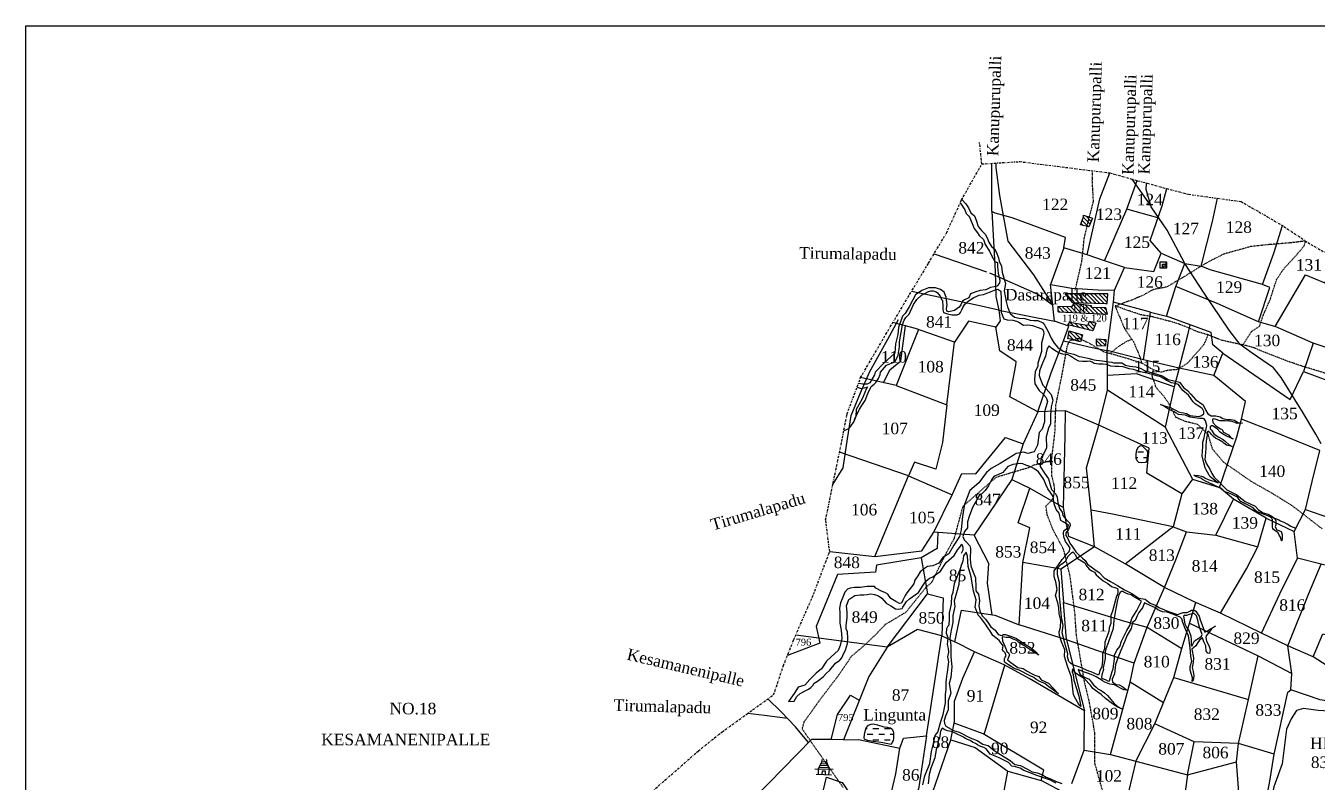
# Model space of a CAD drawing. Header units: inches. Extents: x 36 to 754, y 139 to 910.
# Drawn here: x 36.1 to 316.4, y 745.8 to 910 of the extents above; entities that cross this region are included whole.
import ezdxf

# ---------------------------------------------------------------- set-up
doc = ezdxf.new("R2010")
doc.units = ezdxf.units.IN
doc.header["$MEASUREMENT"] = 0
for name, pattern in [('ACAD_ISO02W100', [15, 12, -3]), ('ACAD_ISO07W100', [3, 0, -3]), ('BORDER', [1.75, 0.5, -0.25, 0.5, -0.25, 0, -0.25])]:
    doc.linetypes.add(name, pattern=pattern)
for name, color, linetype in [('CARTTRACK', 30, 'ACAD_ISO02W100'), ('HILL', 8, 'Continuous'), ('NALA', 4, 'Continuous'), ('SQUAREWELL', 5, 'Continuous'), ('SURVEY_BND', 7, 'Continuous'), ('SURVEY_NO', 7, 'Continuous'), ('TEXT', 7, 'Continuous'), ('VILLAGE_AREA', 1, 'Continuous'), ('WATER_BODY', 4, 'Continuous')]:
    doc.layers.add(name, color=color, linetype=linetype)
doc.layers.add('FOOTPATH', color=150, linetype='ACAD_ISO07W100', lineweight=30)
doc.layers.add('VILL_BOUNDARY', color=6, linetype='BORDER', lineweight=30)
doc.styles.get("Standard").update_dxf_attribs({"font": 'TIMES.TTF'})

# ---------------------------------------------------------------- blocks, each defined once
blk = doc.blocks.new('gudi')
at = {"layer": 'VILLAGE_AREA'}
for points in [[(47.579, 47.433), (47.627, 47.533)], [(47.605, 47.487), (47.716, 47.482)], [(47.616, 47.511), (47.706, 47.508)], [(47.736, 47.43), (47.698, 47.53), (47.627, 47.533)], [(47.525, 47.434), (47.79, 47.429)], [(47.544, 47.357), (47.768, 47.346)], [(47.576, 47.355), (47.579, 47.433)], [(47.591, 47.458), (47.727, 47.455)], [(47.629, 47.353), (47.636, 47.403), (47.673, 47.405), (47.675, 47.35)], [(47.729, 47.348), (47.736, 47.43)]]:
    blk.add_lwpolyline(points, dxfattribs=at)
for centre, radius, start, end in [((47.653, 47.546), 0.0295, 131.8091, 206.4863), ((47.665, 47.544), 0.0358, 338.2386, 43.9741)]:
    blk.add_arc(centre, radius, start, end, dxfattribs=at)

msp = doc.modelspace()

# ---------------------------------------------------------------- hatches: boundary and pattern name
at = {"layer": 'VILLAGE_AREA'}
h = msp.add_hatch(dxfattribs=at)
h.set_pattern_fill('ANSI31', color=256, scale=5, angle=90, style=0)
h.paths.add_polyline_path([(266.96, 868.43), (265.69, 868.84), (265.73, 868.54), (265.06, 866.8), (266.48, 866.42)])
h.paths.add_polyline_path([(267.66, 868.21), (266.96, 868.43), (266.48, 866.42), (266.88, 866.32)])
h = msp.add_hatch(dxfattribs=at)
h.set_pattern_fill('ANSI31', color=256, scale=5, angle=90, style=0)
h.paths.add_polyline_path([(261.65, 851.8), (263.25, 849.89), (270.44, 849.7), (270.82, 849.7), (270.96, 851.77)])
h.paths.add_polyline_path([(270.87, 847.38), (270.55, 848.78), (267.49, 848.86), (267.45, 849.22), (263.62, 849.68), (263.12, 848.97), (260.09, 849.03), (260.15, 848.05), (260.36, 847.9)])
h.paths.add_polyline_path([(262.75, 845.63), (262.33, 845.07), (267.7, 843.74), (268.4, 845.47), (266.99, 845.88), (266.72, 845.05), (266.41, 844.98)])
h.paths.add_polyline_path([(247.8, 848.73), (266.9, 848.73), (266.9, 853.76), (247.8, 853.76)], flags=9)
h.paths.add_polyline_path([(262.84, 847.63), (266.92, 847.63), (266.92, 849.91), (262.84, 849.91)], flags=9)
h.paths.add_polyline_path([(260.67, 845.37), (270.91, 845.37), (270.91, 847.67), (260.67, 847.67)], flags=9)
h = msp.add_hatch(dxfattribs=at)
h.set_pattern_fill('ANSI31', color=256, scale=5, angle=90, style=0)
h.set_pattern_definition([(135, (-0.48484, -0.75873), (-0.44194174, -0.44194174), [])])
h.paths.add_polyline_path([(265.06, 841.37), (265.47, 842.89), (262.61, 843.77), (262.57, 843.78), (262.26, 842.14)])
h = msp.add_hatch(dxfattribs=at)
h.set_pattern_fill('ANSI31', color=256, scale=5, angle=90, style=0)
h.paths.add_polyline_path([(270.62, 841.83), (268.42, 841.97), (268.48, 840.99), (268.56, 840.62), (270.58, 840.53)])
at = {"layer": 'WATER_BODY'}
h = msp.add_hatch(dxfattribs=at)
h.set_pattern_fill('DASH', color=256, scale=10, style=0)
h.paths.add_polyline_path([(279.56, 817.62), (279.33, 817.93), (278.46, 818.84), (278.04, 818.87), (277.66, 818.63), (277.25, 817.95), (277.1, 816.98), (277.13, 816.09), (277.34, 815.56), (277.69, 815.21), (278.25, 815.12), (279.14, 815.18), (279.43, 815.59), (279.48, 816.71), (279.58, 817.16)])
h = msp.add_hatch(dxfattribs=at)
h.set_pattern_fill('DASH', color=256, scale=10, style=0)
h.paths.add_polyline_path([(322.09, 773.14), (322.79, 774.3), (322.87, 774.66), (322.73, 775.04), (322.47, 775.61), (321.95, 776.06), (321.19, 776.52), (320.34, 776.54), (319.54, 776.33), (318.59, 775.89), (318.34, 775.25), (318.09, 773.92), (318.38, 773.06), (318.38, 772.64), (318.83, 772.32), (319.54, 772.09), (320.58, 771.92), (321.36, 772.11)])
h.paths.add_polyline_path([(321.32, 770.2), (343.4, 770.2), (343.4, 775.23), (321.32, 775.23)], flags=9)
h.paths.add_polyline_path([(315.99, 773.08), (322.8, 773.08), (322.8, 776.89), (315.99, 776.89)], flags=9)
h = msp.add_hatch(dxfattribs=at)
h.set_pattern_fill('DASH', color=256, scale=10, style=0)
h.paths.add_polyline_path([(223.8, 757.59), (223.53, 757.65), (223.1, 757.74), (222.34, 757.86), (220.98, 758.24), (220.03, 758.48), (219.62, 758.43), (218.99, 758.18), (218.5, 757.63), (218.2, 756.59), (218.1, 755.49), (218.16, 755.17), (218.84, 754.9), (220.05, 754.69), (221.81, 754.47), (223.97, 753.97), (224.14, 754.49), (224.35, 754.88), (224.44, 755.32), (224.44, 755.89), (224.44, 756.44), (224.35, 756.91), (224.1, 757.44)])

# ---------------------------------------------------------------- linework, layer by layer
at = {"lineweight": 30}
msp.add_lwpolyline([(36.11, 909.96), (753.74, 909.96), (753.74, 139.44), (36.11, 139.44)], close=True, dxfattribs=at)
at = {"layer": 'CARTTRACK'}
for points in [[(233.29, 860.51), (245.31, 856.34), (255.76, 851.72), (259.12, 849.32), (254.94, 855.9), (249.36, 863.24), (247.52, 873.15), (246.76, 879.23), (246.75, 880.19)], [(280.25, 871.03), (276.28, 876.7)], [(317.27, 819.26), (316.1, 821.34), (313.25, 826.17), (308.58, 833.65), (306.91, 835.73), (302.3, 838.89), (299.68, 840.83), (297.28, 843.9), (291.88, 851.97), (287.68, 858.38), (283.88, 865.59), (280.35, 870.65), (279.31, 874.44), (279.37, 875.85)], [(211.29, 810.41), (213.55, 814.05), (214.5, 820.34), (215.28, 825.4), (217.26, 830.3), (219.27, 834.83), (223.2, 841.99), (225.51, 846.21)], [(206.02, 754.47), (203.18, 757.82), (200.1, 761.09), (197.16, 763.89)], [(201.43, 759.68), (196.45, 760.31), (192.76, 760.72)]]:
    msp.add_lwpolyline(points, dxfattribs=at)
at = {"layer": 'FOOTPATH', "ltscale": 0.0001}
for points in [[(263.9, 852.6), (265.35, 858.87), (265.85, 863.79), (266.98, 868.48), (267.86, 871.86), (267.61, 876.32), (267.68, 878.51)], [(300.28, 840.71), (302.14, 843.62), (303.92, 844.77), (304.72, 847.16), (306.24, 850.63), (307.62, 854.92), (309.02, 857.04), (312.39, 860.75), (313.64, 862.27), (313.92, 863.26), (310.59, 862.85), (305.85, 862.47), (302.07, 862.07), (296.06, 860.4), (292.86, 858.77), (290.74, 857.5), (288.04, 855.82), (283.74, 853.27), (280.77, 852.7), (278.64, 851.5), (276.27, 850.48), (272.54, 849.14), (274.64, 844.19), (276.64, 841.3), (277.99, 837.94), (278.31, 836.79), (280.85, 835.34)], [(317.5, 800.8), (313.59, 803.84), (310.88, 805.9), (306.59, 808.54), (302.2, 811.03), (296.1, 815.27), (293.72, 818.07), (292.76, 821.3), (290.44, 823.45), (287.68, 824.14), (285.75, 824.99), (284.27, 827.92), (283, 829.75), (281.49, 831.41), (280.61, 833.97), (280.85, 835.34), (282.52, 834.81), (284, 835.26), (285.96, 835.42), (287.28, 836.13), (288.34, 836.82), (291.87, 840.82), (292.77, 842.89), (290.49, 843.55), (288.3, 844.5), (286.5, 845.19), (285.44, 845.56), (280.69, 846.81), (278.09, 847.26), (275.66, 848.08), (273.57, 848.82), (272.54, 849.14)], [(213.53, 744.68), (208.73, 751.5), (206.79, 754.25), (204.64, 757.39), (205.09, 758.96), (208.66, 763.94), (212.62, 769.13), (215.35, 773.17), (218.4, 775.74), (220.67, 777.94), (222.75, 780.11), (227.15, 782.72), (231.71, 788.34), (232.74, 789.15), (235.88, 795.52), (237.67, 798.75), (238.42, 801.52), (239.57, 805.74), (246.77, 812.03), (249.67, 812.91), (253.81, 814.12), (254.93, 814.66), (258.78, 815.7), (259.56, 822.31), (259.59, 824.72), (259.71, 827.73), (261.04, 834.19), (262.19, 840.46), (262.65, 841.57), (262.65, 841.57), (264.51, 842.17), (265.21, 841.89), (266.73, 841.22), (269.99, 839.28), (272.26, 838.66), (275.42, 837.74), (278.31, 836.79)], [(271.49, 838.87), (273.02, 840.18), (274.59, 841.2), (275.04, 841.47), (276.21, 841.92)], [(322.31, 832.81), (317.72, 834.72), (313.18, 836.09), (309.78, 837.26), (302.54, 840.12), (301.17, 840.52), (297.15, 841.39), (295.65, 841.74), (294.17, 842.32), (292.77, 842.89)], [(269.9, 743.76), (268.18, 749.87), (268.18, 756.42), (266.91, 763.58), (265.98, 767.31), (264.17, 777.63), (263.83, 782.64), (262.78, 790.59), (261.39, 796.31), (258.94, 800.9), (257.84, 803.75), (257.54, 805.73), (258.72, 806.86), (259.19, 807.66), (259.44, 809.3), (259.27, 810.65), (258.85, 812.25), (258.78, 815.7)]]:
    msp.add_lwpolyline(points, dxfattribs=at)
at = {"layer": 'HILL', "ltscale": 0.0001}
msp.add_lwpolyline([(310.43, 733.65), (312.94, 735.71), (317.47, 740.48), (323.66, 745.5), (325.89, 748.66), (326.78, 753.87), (327.19, 758.5), (323.55, 760.16), (320.39, 761.13), (316.63, 761.41), (313.47, 761.81), (311.94, 761.41), (310.8, 759.59), (309.75, 757.33), (308.82, 749.83), (307.04, 744.82), (305.98, 740.05), (306.02, 735.59), (308.05, 734.17), (309.5, 733.81), (310.43, 733.65)], dxfattribs=at)
at = {"layer": 'NALA'}
for points in [[(239.28, 872.28), (240.15, 871.35), (240.74, 870.47), (241.21, 869.41), (242.05, 868.71), (242.4, 867.76), (242.82, 866.4), (243.54, 865.53), (244.34, 864.78), (244.79, 863.97), (245.13, 863.04), (245.7, 862.09), (246.4, 861.6), (246.73, 860.94), (247.28, 859.62), (247.41, 858.92), (247.93, 857.82), (248.01, 856.5), (248.51, 855), (248.74, 854.05), (248.49, 852.47), (248.89, 850.17), (249.21, 848.96), (249.79, 847.51), (250.69, 846.76), (251.76, 846.49), (252.93, 846.45), (254.1, 846.11), (254.94, 846.03), (255.75, 846.03), (256.86, 845.49), (257.26, 845.11), (257.39, 844.78), (257.97, 843.77), (258.67, 842.19), (259.32, 841.08), (260.11, 840.12), (261.28, 839.39), (262.29, 839.02), (263.62, 838.7), (264.79, 838.18), (265.34, 838.12), (266.61, 837.85), (267.43, 837.62), (268.04, 837.51), (268.43, 837.39), (269.16, 837.32), (269.73, 837.26), (270.29, 837.2), (271.11, 837.07), (271.88, 836.99), (272.22, 836.84), (274, 836.84), (274.84, 836.29), (275.72, 836.09), (276.39, 836), (277.06, 835.94), (277.98, 835.65), (279.09, 835.06), (281.39, 834.44), (282.75, 834.02), (284.06, 833.2), (286.51, 832.6), (287.44, 831.41), (288.28, 830.81), (288.99, 830.04), (290.03, 828.84), (291.67, 827.7), (292.21, 826.65), (292.67, 825.73), (293.4, 825.32), (294.41, 825.36), (295.33, 825.09), (295.91, 824.73), (296.98, 824.5), (297.71, 824.53), (298.44, 824.4), (299.17, 823.9), (300.22, 823.75), (299.07, 823.67), (297.98, 824.13), (296.46, 824.25), (295.31, 824.25), (294.28, 824.63), (293.84, 824.71), (293.7, 824.53), (293.8, 823.9), (294.45, 823.15), (295.45, 822.54), (295.75, 822.46), (296.12, 821.75), (297.19, 821.18), (297.75, 820.51), (298.21, 820.31), (296.77, 820.95), (295.89, 821.39), (295.37, 821.77), (294.7, 822.5), (293.68, 823.17), (293.47, 823.19), (293.19, 822.92), (293.17, 822.54), (293.49, 822.19), (294.01, 821.39), (294.95, 820.74), (296, 820.16), (296.54, 819.76), (297.31, 819.05), (297.98, 818.64), (296.73, 818.99), (296.16, 819.43), (295.91, 819.62), (295.08, 820.12), (294.34, 820.45), (293.88, 820.85), (293.47, 821.31), (293.28, 821.6), (292.86, 822), (292.63, 821.85), (292.55, 821.12), (292.42, 820.39), (292.32, 819.68), (292.27, 818.93), (292.25, 818.28), (292.11, 816.58), (292.02, 815.83), (292.38, 814.89), (292.78, 814.32), (293.09, 813.72), (293.53, 812.78), (294.05, 812.03), (295.14, 811.04), (295.91, 810.12), (296.83, 809.24), (298.95, 808.19), (299.78, 807.53), (300.81, 806.73), (302.99, 805.74), (303.7, 804.95), (304.66, 804.28), (305.81, 803.98), (306.67, 803.46), (307.24, 803.04), (307.45, 802.56), (307.45, 801.68), (307.3, 801.22), (307.64, 800.61), (308.08, 800.41), (308.58, 800.22), (308.68, 800.01), (308.79, 799.51), (308.81, 798.69), (308.77, 798.23), (308.7, 798.17), (308.47, 798.99), (308.14, 799.45), (307.95, 799.95), (307.47, 800.28), (307.24, 800.47), (306.97, 800.68), (306.82, 800.89), (306.69, 801.2), (306.69, 801.64), (306.69, 802.75), (306.57, 803.12), (306.17, 803.43), (305.73, 803.66), (304.92, 803.92), (304.21, 804.17), (303.33, 804.58), (302.97, 804.83), (302.51, 805.36), (301.58, 805.87), (301, 806.18), (300.28, 806.49), (299.85, 806.76), (299.45, 807.27), (299.18, 807.62), (298.8, 807.85), (298.42, 808.04), (297.82, 808.31), (297.13, 808.62), (296.35, 808.85), (295.64, 809.58), (295.22, 809.81), (294.53, 810.09), (293.8, 810.4), (292.35, 811.1), (291.56, 811.54), (291.14, 811.83), (290.09, 812.17), (289.61, 812.42), (290.64, 812.38), (291.33, 812.21), (291.77, 812.06), (292.1, 811.81), (292.75, 811.52), (293.38, 811.33), (293.98, 811.12), (294.94, 810.81), (294.13, 811.39), (293.46, 811.87), (293.12, 812.19), (292.89, 812.63), (292.62, 813.11), (292.31, 813.59), (292.08, 814.07), (291.79, 815.11), (291.45, 816.64), (291.58, 818.66), (291.58, 819.64), (291.87, 820.58), (292.06, 821.41), (292.27, 822.12), (292.48, 823.26), (292.21, 824.22), (291.89, 824.64), (291.66, 824.78), (290.91, 824.74), (288.82, 825.01), (288.28, 825.22), (287.84, 825.45), (287.02, 825.55), (286.35, 825.62), (285.83, 825.87), (285.41, 826.16), (284.7, 826.45), (284.16, 826.77), (283.74, 827.06), (282.9, 827.6), (282.44, 827.81), (284.68, 827.06), (285.83, 826.45), (286.33, 826.2), (286.92, 826.06), (287.4, 826.01), (288.05, 825.83), (288.8, 825.43), (290.74, 825.18), (291.18, 825.3), (291.5, 825.54), (291.79, 825.74), (291.85, 826.29), (291.56, 826.85), (291.35, 827.02), (290.6, 827.52), (289.91, 827.96), (289.47, 828.35), (288.48, 829.83), (287.23, 830.81), (286.6, 831.71), (286.29, 832.12), (285.56, 832.31), (284.8, 832.48), (284.22, 832.79), (283.74, 833.02), (283.21, 833.32), (282.25, 833.86), (281.92, 833.92), (280.13, 834.41), (278.06, 834.87), (276.58, 835.35), (275.61, 835.5), (274.32, 835.98), (273.38, 836.06), (272.56, 836.04), (271.66, 836.08), (271.12, 836.33), (270.72, 836.44), (269.93, 836.52), (269.01, 836.52), (268, 836.71), (267.58, 836.94), (266.98, 837.17), (266.5, 837.12), (265.47, 837.12), (264.68, 837.17), (263.77, 837.67), (262.85, 838.3), (262.37, 838.55), (261.22, 838.7), (260.44, 838.91), (260.03, 839.12), (259.8, 839.3), (258.85, 839.97), (258.23, 840.52), (257.79, 839.97), (257.6, 838.99), (257.45, 838.28), (256.78, 836.73), (256.18, 835.11), (256.09, 834.06), (256.26, 833.41), (256.85, 831.96), (257.56, 831.21), (258.69, 829.98), (259.06, 828.71), (258.69, 827.27), (258.52, 825.44), (258.52, 823.58), (258.12, 822.62), (257.6, 820.76), (257.68, 818.38), (257.03, 816.98), (256.49, 816.31), (256.26, 814.34), (257.24, 812.92), (258.1, 811.69), (258.73, 809.31), (259.71, 808.31), (259.96, 807.66), (260.13, 806.45), (260.46, 805.2), (261.07, 804.39), (261.24, 803.72), (261.91, 802.84), (262.75, 802.06), (262.79, 801.51), (262.45, 800.66), (261.85, 799.91), (261.83, 799.38), (262.08, 799.05), (262.44, 798.39), (262.73, 797.73), (263.31, 796.89), (264.02, 795.8), (264.78, 795.11), (265.51, 794.43), (266.09, 793.95), (266.56, 793.12), (268.13, 792.01), (269.13, 791.3), (270.18, 790.17), (271.54, 789.36), (273.05, 788.53), (274.59, 787.59), (276.2, 786.76), (277.69, 785.76), (279.11, 785.51), (280.14, 784.67), (280.91, 784.36), (281.33, 784.25), (282.08, 783.75), (283.29, 783.23), (284.34, 782.83), (286.07, 782.25), (287.35, 782.62), (288.23, 782.62), (288.8, 782.95), (289.15, 783.18), (289.7, 783.14), (290.09, 782.91), (290.47, 782.39), (290.8, 781.85), (291.03, 781.05), (292.02, 778.41), (292.75, 778.77), (293.13, 779.06), (293.71, 779.35), (294.38, 779.69), (293.51, 779.1), (292.88, 778.33), (292.29, 777.6), (292.23, 777.2), (292.38, 776.43), (292.9, 775.49), (293.21, 774.61), (293.02, 773.78), (292.65, 773.82), (292.33, 774.28), (292.25, 775.43), (291.83, 776.3), (291.56, 777.18), (290.89, 776.68), (290.52, 776.16), (290.06, 775.43), (289.6, 775.01), (289.2, 774.72), (289.6, 772.8), (289.49, 771.8), (289.28, 770.75), (289.47, 769.81), (289.66, 768.94), (289.51, 767.91), (289.26, 767.7), (289.37, 768.48), (288.86, 770.15), (288.86, 770.94), (289.22, 772.07), (288.97, 773.15), (288.84, 774.95), (288.47, 777.59), (287.78, 779.18), (287.23, 780.47), (287.04, 781.25), (286.69, 781.64), (285.12, 782.26), (283.84, 782.7), (282.82, 782.78), (281.83, 783.22), (281.31, 783.64), (280.33, 784.12), (278.93, 784.77), (278.49, 783.68), (277.74, 782.64), (277.36, 781.95), (276.93, 780.9), (276.31, 780.48), (276.03, 779.21), (275.18, 777.72), (274.59, 776.28), (273.77, 774.41), (273.21, 772.95), (272.62, 771.34), (272.46, 769.35), (271.89, 768.21), (271.96, 767.52), (272.77, 767.03), (273.46, 766.93), (274.21, 766.51), (274.67, 766.19), (274.9, 765.99), (275.13, 765.8), (274.44, 765.86), (273.88, 766.19), (273.09, 766.57), (272.44, 766.93), (271.39, 767.13), (270.35, 767.53), (269.84, 767.82), (269.51, 768.03), (268.46, 768.7), (267.86, 768.97), (266.98, 769.33), (265.91, 769.72), (265.16, 770.02), (264.53, 770.25), (264.97, 769.22), (266.04, 768.58), (266.9, 768.16), (267.34, 767.61), (267.9, 766.95), (268.42, 766.47), (268.84, 766.09), (269.55, 765.69), (270.26, 765.19), (270.91, 764.67), (272.38, 762.93), (273.21, 762.19), (273.86, 761.82), (274.07, 761.71), (273.11, 762.09), (271.98, 762.86), (270.47, 763.97), (269.51, 764.83), (268.82, 765.37), (268.3, 765.72), (267.69, 766.18), (267.19, 766.87), (265.91, 768.22), (264.78, 768.95), (263.96, 769.49), (263.33, 770.41), (263.25, 769.74), (263.48, 769.16), (263.63, 767.99), (264.17, 766.13), (264.65, 764.51), (265.13, 762.28), (264.78, 762.57), (264, 763.84), (263.54, 764.81), (263.38, 766.08), (263.06, 768.62), (262.2, 771), (261.56, 773.09), (261.66, 774.52), (260.93, 776.32), (260.51, 777.65), (260.45, 778.45), (260.68, 779.37), (260.76, 780.94), (260.39, 782.36), (260.34, 783.66), (260.14, 784.72), (259.59, 786.37), (259.97, 787.62), (259.72, 789.27), (259.36, 790.42), (259.36, 791.69), (260.28, 793.02), (261.04, 794.17), (261.66, 794.81), (262.02, 795.31), (262.62, 795.88), (262.81, 796.61), (262.46, 797.17), (261.76, 798.08), (261.45, 799.06), (261.32, 799.84), (261.43, 800.38), (261.89, 800.76), (262.3, 800.94), (262.41, 801.51), (261.99, 801.92), (261.3, 802.32), (260.8, 802.63), (260.44, 804.2), (259.73, 805.03), (259.35, 806.24), (259.14, 807.83), (258.54, 808.71), (257.95, 809.46), (257.51, 810.44), (257.09, 811.51), (255.94, 813.19), (254.9, 813.9), (254.04, 814.32), (253.16, 814.59), (252.51, 814.91), (252.03, 814.97), (250.36, 814.74), (249.29, 814.36), (248.21, 813.05), (247.09, 812.54), (246.28, 812.21), (245.82, 811.58), (245.07, 810.16), (244.33, 809.11), (243.64, 808.4), (243.2, 808.28), (241.57, 805.45), (240.86, 803.51), (240.5, 802.34), (240.54, 801.01), (239.9, 800.26), (239.52, 799.17), (239.81, 798.42), (240.27, 797.94), (241.03, 797.15), (241.17, 796.56), (241.13, 794.21), (241.23, 792.79), (241.76, 791.41), (242.22, 790.18), (242.3, 788.16), (242.34, 787.37), (242.91, 786.63), (243.14, 785.17), (242.97, 784.09), (243.16, 783.02), (243.7, 781.96), (244.4, 781.19), (245.02, 780.4), (245.61, 779.54), (246.55, 778.81), (247.18, 777.91), (247.95, 777.66), (248.35, 777.85), (248.75, 777.85), (249.44, 777.64), (250.1, 777.41), (250.61, 777.22), (251.17, 777.01), (251.61, 776.74), (252.07, 776.39), (252.89, 775.82), (253.94, 775.19), (255.25, 774.15), (256.01, 773.37), (254.48, 774.31), (252.97, 775.32), (252.24, 775.8), (251.72, 776.09), (251.22, 776.55), (250.44, 776.88), (249.73, 777.2), (248.98, 777.26), (248.48, 777.32), (248.16, 777.34), (248.04, 777.26), (248.14, 776.49), (248.85, 774.81), (249.06, 774.21), (249.42, 773.92), (249.65, 773.44), (249.36, 772.73), (249.21, 772.37), (249.92, 771.81), (251.47, 770.69), (252.6, 770.5), (253.5, 769.92), (254.4, 769.4), (255.11, 769.08), (255.99, 768.75), (256.53, 768.04), (258.08, 767.28), (259.11, 766.25), (260.3, 765.02), (258.19, 766.55), (257.33, 767.21), (256.33, 767.63), (255.43, 768.11), (254.88, 768.55), (254.09, 768.93), (251.74, 770.17), (250.65, 770.52), (250.02, 770.94), (249.44, 771.27), (248.77, 771.71), (248.58, 771.94), (248.58, 772.21), (248.58, 772.61), (248.7, 772.99), (248.89, 773.28), (248.66, 773.89), (248.31, 774.24), (248.14, 774.55), (248.24, 775.44), (247.39, 776.59), (246.67, 777.15), (246.03, 777.66), (245.36, 778.72), (244.96, 779.31), (244.42, 780.1), (243.37, 781.53), (242.8, 782.05), (242.16, 783.79), (242.39, 785.42), (241.8, 787.31), (241.32, 790.38), (240.69, 792.63), (240.55, 794.84), (240.21, 795.71), (239.65, 794.98), (239.52, 793.77), (239.17, 792.85), (238.83, 791.81), (238.66, 788.73), (238.16, 786.91), (237.64, 785.2), (237.74, 783.95), (237.32, 781.97), (237.32, 780.47), (236.97, 778.8), (236.68, 777.05), (236.93, 775.57), (236.93, 774.4), (236.93, 773.08), (237.09, 770.83), (236.88, 768.53), (236.55, 767.22), (236.88, 765.11), (236.3, 763.48), (236.3, 762.56), (236.3, 761.56), (235.74, 760.14), (235.42, 759.22), (235.53, 758.58), (235.8, 757.97), (237.51, 757.05), (238.73, 756.7), (241.09, 755.43), (242.64, 754.86), (243.85, 754.09), (245.02, 753.76), (246.3, 752.67), (248.49, 751.31), (249.79, 750.5), (250.77, 749.64), (251.99, 749.43), (253.56, 748.67), (254.52, 748.04), (255.67, 747.83), (256.62, 747.5), (257.56, 746.91), (258.41, 746.64), (259.63, 746.02), (260.99, 745.51)], [(238.93, 871.52), (239.96, 870.06), (240.23, 869.24), (240.7, 868.74), (240.96, 868.43), (241.55, 867.09), (241.93, 865.96), (242.67, 865.05), (243.04, 864.48), (243.99, 863.56), (244.32, 862.5), (245.29, 861.06), (245.83, 859.98), (246.47, 858.84), (247, 858.59), (247.03, 857.73), (247.19, 856.3), (247.53, 854.68), (247.49, 854.22), (246.95, 853.46), (246.28, 853.33), (245.48, 853.16), (244.49, 852.68), (243.24, 852.54), (242.31, 852.21), (241.15, 851.79), (240.77, 850.93), (239.88, 850.48), (239.46, 850.2), (239.05, 849.42), (238.74, 848.91), (237.71, 848.19), (236.48, 847.92), (236.05, 848.04), (235.95, 848.63), (236.09, 849.39), (235.85, 851.05), (235.47, 852.18), (234.67, 852.72), (233.59, 853.13), (232.05, 853.08), (230.59, 852.49), (229.24, 851.55), (228.65, 850.52), (227.85, 848.95), (226.96, 847.54), (226.4, 846.96), (225.55, 844.53), (225.39, 842.97), (224.86, 840.98), (224.77, 838.89), (222.28, 836.65), (220.47, 834.78), (220.3, 834.24), (219.28, 832.47), (218.74, 832.22), (218.23, 832.19), (217.78, 832.19), (216.84, 832.34)], [(216.01, 824.52), (217.08, 826.76), (217.74, 827.79), (218.3, 828.63), (218.9, 830.19), (219.6, 831.68), (220.24, 832.23), (220.65, 832.57), (221.17, 833.45), (221.54, 834.28), (221.66, 834.77), (222.94, 836.33), (224.73, 837.01), (225.49, 838.41), (225.51, 838.99), (225.72, 840.27), (225.74, 841.36), (226.31, 844.65), (226.4, 845.13), (226.75, 846.08), (227.12, 846.67), (227.88, 847.4), (228.79, 849.49), (229.51, 850.59), (230.52, 851.49), (231.39, 851.97), (232.06, 852.34), (232.56, 852.48), (233.08, 852.48), (233.74, 852.24), (234.02, 852.01), (234.21, 851.7), (234.56, 851.27), (234.77, 850.81), (234.87, 850.59), (235.07, 850.34), (235.16, 849.02), (235.16, 848.31), (235.32, 847.76), (236.21, 847.45), (237.12, 847.24), (237.65, 847.24), (238.29, 847.24), (238.76, 847.47), (238.99, 847.72), (239.28, 848.32), (239.53, 848.81), (239.94, 849.59), (240.27, 849.88), (240.68, 850.19), (241.88, 851.03), (243.02, 851.53), (243.99, 851.65), (244.71, 851.92), (245.53, 852.25), (246.17, 852.52), (246.79, 852.77), (247.1, 852.85), (247.1, 852.85), (247.78, 852.37), (247.8, 850.5), (247.8, 849.38), (247.84, 847.76), (248.42, 846.4), (249.12, 846.15), (250.35, 846.11), (251.12, 845.89), (251.67, 845.68), (252.7, 845.02), (253.63, 845.06), (254.6, 844.92), (255.86, 844.52), (256.79, 844.13), (256.99, 843.62), (257.05, 843.2), (256.87, 842.17), (256.58, 841.13), (256.58, 839.28), (255.81, 836.78), (255.79, 836.11), (255.24, 834.87), (255.09, 833.26), (255.11, 832.25), (256.04, 830.79), (256.99, 829.96), (257.61, 829.28), (257.87, 828.43), (257.24, 826.17), (257.22, 824.03), (256.7, 822.46), (256.06, 821.69), (255.71, 818.96), (255.01, 817.5), (253.63, 817.13), (252.74, 817.42), (251.05, 817.15), (250.41, 816.73), (247.61, 815.01), (245.68, 813.89), (244.65, 813.05), (244.13, 812.36), (242.98, 810.81), (241, 809.14), (239.84, 806.06), (239.41, 803.54), (239.12, 800.59), (238.8, 799.16), (237.56, 797.25), (236.45, 795.35), (235.17, 794.57), (234.28, 793.33), (232.99, 792.77), (231.8, 792.6), (231.18, 792.23), (230.27, 791.45), (229.73, 790.58), (229.09, 789.65), (228.89, 788.85), (227.37, 786.94), (226.97, 786.36), (226.48, 785.33), (226.21, 784.65), (225.78, 784.59), (224.95, 785.04), (223.88, 785.72), (223.24, 786.61), (222.73, 786.94), (221.82, 787.25), (220.63, 787.93), (220.3, 788.26), (219.47, 788.32), (218.69, 788.32), (217.31, 788.05), (216.02, 788.1), (215.07, 787.93), (214.47, 787.68), (213.9, 787.04), (213.61, 786.36), (213.28, 785.64), (212.93, 784.73), (212.76, 783.6), (212.82, 782.61), (212.78, 780.32), (213.07, 778.79), (213.23, 777), (212.9, 775.51), (212.47, 774.37), (210.92, 773.03), (209.94, 772.08), (208.8, 770.39), (207.65, 769.5), (206.29, 768.09), (205.22, 766.91), (203.78, 766.43), (202.87, 765.09), (201.65, 763.32), (202.89, 763.42), (203.47, 764.39), (204.17, 765.07), (205.14, 765.59), (206.02, 766), (206.48, 766.37), (206.93, 766.81), (207.24, 767.28), (207.94, 767.73), (208.56, 768.15), (209.28, 768.75), (209.86, 769.39), (210.62, 770.11), (211.87, 771.67), (212.82, 772.33), (213.27, 772.84), (213.64, 773.81), (214, 774.49), (214.49, 775.9), (214.55, 777.11), (214.49, 778.44), (214.18, 779.14), (214.18, 779.8), (214.39, 781.46), (214.39, 782.73), (214.28, 784.06), (214.74, 785.48), (216.09, 786.34), (217.19, 786.46), (218.01, 786.46), (218.73, 786.58), (219.52, 786.69), (220.34, 786.52), (221.19, 786.27), (221.91, 785.74), (222.86, 784.69), (223.89, 784.07), (224.88, 783.41), (225.43, 783.38), (226.36, 783.51), (226.48, 783.78), (226.77, 784.23), (227.31, 785.04), (227.89, 785.61), (229.89, 786.99), (230.92, 788.58), (231.5, 789.43), (232.24, 790.07), (233.01, 790.42), (234.63, 791.59), (235.87, 793.47), (237.64, 795.01), (238.44, 796.35), (238.82, 796.84), (239.29, 797.48), (239.48, 796.86), (239.48, 796.18), (239.15, 795.48)], [(216.55, 831.58), (217.47, 831.28), (218.18, 831.37), (218.68, 831.57), (218.82, 831.64), (218.68, 831.32), (218.46, 831.01), (218.36, 830.73), (217.74, 829.19), (216.94, 827.73), (216.32, 826.68), (216.25, 825.16), (215.84, 824.08), (214.71, 822.52), (213.89, 822.15), (213.66, 822.06)], [(311.89, 800.89), (310.71, 801.33), (309.89, 801.84), (309.25, 802.19), (308.49, 802.47), (308.11, 802.65), (307.69, 802.88), (307.24, 803.04)], [(230.82, 745.26), (231.29, 747.21), (232.36, 749.88), (232.72, 752.46), (233.17, 754.23), (233.51, 755.97), (234.08, 756.69), (234.73, 759), (235.2, 760.54), (235.75, 763.07), (235.75, 764.77), (235.91, 766), (235.91, 767.51), (236.01, 768.83), (236.2, 769.68), (236.46, 771.95), (236.27, 773.01), (236.46, 774.05), (236.4, 774.86), (236.14, 775.72), (236.35, 777.14), (235.99, 778.11), (236.01, 779.15), (236.35, 779.72), (236.54, 779.98), (236.61, 781.21), (236.61, 782.59), (237.06, 784.43), (237.08, 786.26), (237.37, 787.04), (237.68, 788.95), (238.83, 791.81)], [(259.79, 745.58), (259.17, 745.89), (258.5, 746.25), (257.03, 746.77), (256.22, 747.06), (255.36, 747.37), (254.09, 747.83), (252.75, 748.33), (251.93, 748.86), (250.93, 749.19), (250.15, 749.32), (249.4, 750.07), (247.24, 751.18), (245.46, 751.94), (244.83, 752.73), (244.54, 753.06), (244.04, 753.38), (243.22, 753.65), (242.68, 753.94), (242.24, 754.19), (241.63, 754.53), (241.13, 754.84), (240.54, 755.09), (240.11, 755.3), (239.69, 755.55), (239.5, 755.65), (237.99, 756.42), (237.03, 756.86), (236.17, 757), (235.62, 757.19), (235, 757.52), (234.64, 756.92), (234.47, 755.39), (234.14, 754.98), (234.03, 753.64), (233.72, 752.89), (233.41, 751.14), (233.09, 750.16), (232.57, 748.87), (232.22, 747.47), (232, 745.47)]]:
    msp.add_lwpolyline(points, dxfattribs=at)
for points in [[(268.97, 769.06), (267.98, 769.46), (267.36, 769.74), (266.82, 769.92), (266.38, 770.14), (265.57, 770.5), (264.87, 770.76), (263.57, 771.25), (263.19, 771.45), (262.89, 771.63), (262.52, 771.99), (262.22, 773), (262.28, 773.66), (261.58, 776.32), (261.06, 778.21), (261.3, 779.85), (260.9, 781.64), (260.72, 784.18), (260.48, 786.19), (260.48, 787.8), (260.48, 789.17), (260.08, 790.84), (260.08, 792.25), (260.8, 793.05), (261.78, 793.81), (262.38, 794.87), (263.11, 795.57), (263.39, 795.79), (263.97, 795.17), (264.13, 794.75), (264.45, 794.31), (264.91, 794.05), (265.23, 793.87), (265.98, 793.4), (266.26, 792.84), (266.9, 792.04), (267.52, 791.66), (268.08, 791.37), (268.46, 790.81), (269.97, 789.53), (270.95, 788.91), (271.75, 788.29), (272.71, 787.97), (273.08, 787.83), (273.12, 787.5), (273.18, 787.14), (273.06, 786.58), (272.87, 786.18), (272.01, 782.94), (271.63, 782), (271.65, 780.27), (271.25, 779.33), (271.17, 778.56), (270.31, 776.24), (270.25, 774.74), (269.85, 773.71), (269.79, 772.13), (269.69, 770.86), (269.27, 770.05), (269.11, 769.43)], [(271.33, 767.8), (271.6, 768.81), (271.92, 769.83), (272.14, 770.4), (272.4, 772.57), (272.46, 773.41), (272.92, 774.46), (273.56, 775.3), (273.96, 776.43), (275.12, 778.73), (275.75, 779.85), (276.17, 781.32), (276.79, 782.3), (277.27, 783.09), (278.29, 785.09), (277.77, 785.41), (276.89, 785.87), (276.39, 786.21), (276.03, 786.45), (275.38, 786.61), (274.88, 786.81), (274.46, 787.09), (274.28, 787.2), (273.92, 787.19), (273.66, 787.01), (273.4, 786.45), (272.97, 785.05), (272.63, 783.08), (272.41, 781.87), (272.27, 780.95), (272.13, 779.15), (271.03, 776.06), (270.51, 774.77), (270.37, 774.07), (270.39, 772.66), (269.99, 770.63), (270.05, 770.28), (269.67, 769.12), (269.63, 768.44), (269.79, 768.32), (270.05, 768.24), (270.53, 768.07), (271.05, 767.73)], [(289.21, 775.37), (289.78, 776.47), (290.7, 777.05), (291.29, 777.49), (291.45, 777.88), (291.14, 778.67), (290.86, 779.48), (290.65, 780.28), (290.54, 780.96), (290.25, 781.95), (289.74, 782.41), (289.38, 782.42), (288.97, 782.32), (288.6, 782.2), (288.03, 782.02), (287.59, 781.98), (287.38, 781.83), (287.72, 780.2), (288.1, 779.33), (288.49, 778.9), (289.02, 777.57), (289.06, 776.6), (289.06, 776.06), (289.06, 775.67)]]:
    msp.add_lwpolyline(points, close=True, dxfattribs=at)
at = {"layer": 'SQUAREWELL'}
for points in [[(282.33, 858.71), (283.68, 858.71), (283.68, 857.36), (282.33, 857.36)], [(282.82, 858.23), (283.68, 858.23), (283.68, 857.36), (282.82, 857.36)], [(283.13, 857.86), (283.68, 857.86), (283.68, 857.36), (283.13, 857.36)]]:
    msp.add_lwpolyline(points, close=True, dxfattribs=at)
at = {"layer": 'SURVEY_BND'}
for points in [[(261.41, 861.81), (261.81, 864.02), (250.19, 868.26), (246.52, 869.3), (245.78, 869.7), (245.78, 880.13)], [(270.29, 858.96), (266.46, 860.24), (269.26, 872.44), (271.44, 878.03)], [(281.85, 868.26), (275.11, 870.21), (277.33, 876.42)], [(282.59, 860.63), (280.19, 863.34), (282.75, 870.9), (283.76, 874.64)], [(304.55, 853.82), (293.19, 857.03), (291.22, 857.79), (293.67, 867.53), (294.79, 872.54)], [(245.78, 869.7), (246.53, 856.69), (246.69, 851.23), (247.3, 848.28), (259.37, 845.88)], [(274.56, 857.52), (270.29, 858.96), (275.11, 870.21)], [(307.48, 844.63), (303.66, 845.73), (306.16, 853.2), (304.55, 853.82), (307.02, 860.64), (308.88, 866.61)], [(266.46, 860.24), (261.41, 861.81), (258.51, 853.86)], [(280.24, 847.81), (272.22, 849.97), (272.44, 852.6), (274.56, 857.52), (280.96, 856.67), (282.59, 860.63), (287.68, 858.38)], [(303.66, 845.73), (294.68, 849.67), (285.76, 853.41), (287.68, 858.38), (291.22, 857.79)], [(315.56, 841.1), (307.31, 844.7), (313.9, 855.92), (318.06, 854.18), (320.81, 859.25)], [(247.3, 848.28), (242.16, 849.45), (228.35, 852.29)], [(261.34, 841.63), (262.49, 844.8), (259.37, 845.88), (258.51, 853.86), (263.19, 853.05), (268.85, 852.66), (272.44, 852.6)], [(295.96, 838.93), (293.77, 840.7), (293.38, 843.38), (283.69, 846.92), (285.76, 853.41)], [(278.7, 837.46), (270.8, 839.53), (272.22, 849.97)], [(247.3, 848.28), (247.59, 845.92), (246.69, 844.59), (240.76, 845.85), (237.71, 841.29), (229.2, 844.27), (224.32, 845.59)], [(286.48, 835.7), (278.7, 837.46), (280.24, 847.81), (283.69, 846.92)], [(229.86, 844.04), (225, 831.88), (217.32, 833.63)], [(222.31, 832.49), (223.66, 835.33), (226.08, 837.25), (227.07, 844.85)], [(255.81, 826.18), (249.69, 829.44), (250.99, 836.32), (251.11, 837.05), (247.56, 839.4), (246.69, 844.59)], [(294, 834.11), (286.48, 835.7), (288.31, 842.9), (288.84, 845.04)], [(225, 831.88), (236.05, 827.75), (237.71, 841.29)], [(269.01, 823.32), (261.81, 826.42), (255.81, 826.18), (258.69, 834.66), (261.34, 841.63), (267.59, 840.14), (271.07, 839.46)], [(324.92, 837.97), (315.56, 841.1), (313.47, 834.98)], [(286.48, 835.7), (285.37, 831.61), (277.21, 834.45), (270.87, 834.07), (270.8, 839.53)], [(317.02, 817.78), (307.04, 821.84), (299.99, 824.6), (300.89, 828.43), (294, 834.11), (295.96, 838.93), (310.54, 828.84), (313.47, 834.98), (321.62, 831.94)], [(285.37, 831.61), (283.4, 822.89), (270.87, 830.93), (270.87, 834.07)], [(289.39, 811.59), (287.05, 808.38), (279.45, 812.92), (279.96, 818.3), (269.01, 823.32), (270.87, 830.93)], [(236.05, 827.75), (235.09, 819.55), (233.66, 813.78), (229.02, 815.25), (227.73, 812.29), (237.2, 808.17)], [(255.81, 826.18), (252.6, 819.23), (250.13, 811.54), (254.07, 809.66), (261.32, 805.47), (261.69, 821.08), (261.81, 826.42)], [(283.4, 822.89), (289.39, 811.59), (295.22, 809.81), (298.96, 820.76), (299.99, 824.6)], [(285.16, 801.22), (271.98, 803.99), (267.36, 804.86), (266.34, 814.06), (269.01, 823.32)], [(250.13, 811.54), (241.99, 799.46), (233.23, 800.09), (237.2, 808.17), (239.32, 812.84), (242.32, 812.77), (248.74, 820.64), (252.6, 819.23)], [(210.61, 795.87), (220.42, 794.81), (227.73, 812.29), (212.74, 817.45)], [(305.34, 803.1), (311.43, 800.21), (313.85, 804.98), (315.34, 811.1), (317.02, 817.78)], [(260.77, 792.07), (252.54, 793.47), (254.02, 801), (251.53, 802.14), (254.07, 809.66)], [(287.05, 808.38), (285.16, 801.22), (288.08, 800.15), (294.41, 799.43), (298.23, 807.23), (295.22, 809.81)], [(268.09, 796.87), (262.53, 799.13), (261.32, 805.47)], [(274.73, 793.24), (268.09, 796.87), (267.36, 804.86)], [(294.41, 799.43), (303.51, 796.91), (305.34, 803.1), (298.23, 807.23)], [(313.85, 804.98), (328.85, 799.82), (335.07, 793.3), (336.33, 792.96), (337.74, 792.65)], [(234.11, 800.03), (233.9, 796.51), (230.43, 794.5), (220.73, 792.9), (220.54, 791.38), (212.31, 790.86), (207.65, 779.62), (208.47, 776.01), (201.42, 773.29)], [(220.42, 794.81), (230.57, 796), (233.23, 800.09)], [(245.85, 782.17), (244.85, 788.99), (245.15, 793.27), (241.99, 799.46)], [(283.27, 788.1), (274.73, 793.24), (284.51, 800.77), (285.16, 801.22)], [(295.45, 782.5), (289.7, 784.98), (283.27, 788.1), (285.71, 794.07), (288.08, 800.15)], [(326.64, 790.84), (317.28, 793.15), (312.16, 794.45), (311.43, 800.21)], [(268.09, 796.87), (260.77, 792.07), (261.37, 784.83), (274.57, 780.74), (279.52, 779.5), (283.27, 788.1)], [(304.33, 778.2), (295.45, 782.5), (301.05, 792.16), (303.51, 796.91)], [(230.43, 794.5), (231.86, 786.68), (235.2, 785.84), (234.94, 777.55), (237.76, 776.27)], [(262, 776.72), (251.76, 779.98), (252.54, 793.47)], [(310.03, 775.43), (304.33, 778.2), (308.29, 786.73), (312.16, 794.45)], [(315.57, 773.01), (310.03, 775.43), (314.61, 786.8), (317.28, 793.15)], [(234.94, 777.55), (229.66, 778.96), (223.05, 775.13), (231.86, 786.68)], [(262, 776.72), (264.58, 766.34), (265.93, 761.29), (253.93, 768.35), (248.51, 771.26), (242.02, 774.08), (237.76, 776.27), (239.2, 783.19), (246.43, 782.09), (251.76, 779.98)], [(276.69, 771.62), (268.84, 774.35), (262, 776.72), (261.37, 784.83)], [(279.52, 779.5), (287.03, 774.82), (290.11, 784.81)], [(283.03, 763.05), (275.85, 767.55), (276.69, 771.62), (279.52, 779.5)], [(288.74, 780.35), (303.64, 773.22), (310.95, 769.42), (310.03, 775.43)], [(223.05, 775.13), (203.22, 777.71)], [(223.05, 775.13), (219.08, 768.78), (213.58, 755.04), (216.83, 755.09), (225.86, 753.19), (226.65, 755.39), (231.63, 755.92), (234.94, 777.55)], [(323.12, 769.84), (322.67, 768.44), (315.57, 773.01), (317.62, 777.99), (324.19, 776.08)], [(226.73, 738.72), (232.13, 738.06), (230.3, 724.76), (231.49, 724.69), (235.06, 736.62), (236.31, 741.44), (232.97, 743.72), (236.93, 755.01), (237.66, 759), (237.72, 763.41), (239.52, 768.42), (242.02, 774.08)], [(285.27, 768.52), (287.03, 774.82)], [(244.12, 756.16), (248.59, 771.22)], [(307.11, 751.88), (299.36, 754.23), (301.53, 763.8), (303.64, 773.22)], [(299.36, 754.23), (289.74, 754.61), (281.15, 758.47), (285.27, 768.52), (301.53, 763.8)], [(329.32, 761.65), (317.05, 763.73), (310.69, 765.89), (310.95, 769.42)], [(271.56, 751.87), (275.85, 767.55)], [(312.63, 732.89), (309.72, 729.92), (303.54, 733.15), (306.09, 745.61), (307.11, 751.88), (310.05, 765.33), (310.69, 765.89)], [(213.58, 755.04), (210.94, 755.06), (212.33, 760.5), (215.09, 764.69), (217.03, 763.66)], [(265.83, 752.74), (265.93, 761.29)], [(236.93, 755.01), (242.15, 753.32), (249.26, 748.23), (256.53, 746.19), (257.07, 748.41), (243.9, 756.29), (237.59, 758.61)], [(277.07, 750.41), (281.15, 758.47)], [(210.94, 755.06), (206.66, 755.12), (194.28, 742.45), (189.95, 731.08), (187.92, 726.13), (197.76, 723.62), (208.34, 719.49), (215.21, 723.27), (220.83, 735.53), (208.07, 739.31), (209.9, 746.93), (213.28, 745.75), (216.38, 741.36), (222.99, 739.32), (224.93, 747.61), (225.86, 753.19)], [(231.63, 755.92), (229.87, 744.33), (226.73, 738.72), (222.99, 739.32)], [(277.07, 750.41), (288.27, 747.41), (289.74, 754.61)], [(288.27, 747.41), (298.93, 750.23), (299.36, 754.23)], [(263.18, 745.55), (265.83, 752.74), (271.56, 751.87), (277.07, 750.41), (274.66, 740.42)], [(288.27, 747.41), (286.89, 737.59), (294.25, 733.76), (300.38, 731.36), (298.93, 750.23)], [(231.49, 724.69), (241.31, 723.6), (243.93, 727.36), (245.25, 726.91), (243.93, 730.03), (242.6, 743.17), (248.14, 741.98), (249.26, 748.23)], [(257.93, 727.44), (260.91, 738.72), (262.23, 743.17), (256.53, 746.19)]]:
    msp.add_lwpolyline(points, dxfattribs=at)
msp.add_lwpolyline([(282.35, 858.75), (283.56, 858.75), (283.56, 857.4), (282.35, 857.4)], close=True, dxfattribs=at)
at = {"layer": 'VILL_BOUNDARY'}
for points in [[(243.63, 880), (243.13, 884.63)], [(167.26, 739.59), (182.09, 752.62), (187.26, 756.77), (198.43, 764.8), (200.57, 771.13), (202.8, 776.76), (207.1, 786.61), (210.61, 795.87), (209.72, 802.76), (213.21, 819.76), (214.37, 825.75), (217.32, 833.63), (222.81, 843.07), (227.57, 851), (232.06, 858.44), (235.95, 864.99), (239.24, 872.21), (243.63, 880), (251.89, 880.5), (271.44, 878.03), (283.76, 874.64), (288.51, 873.41), (299.95, 871.83), (309.21, 866.41), (315.01, 862.53), (320.81, 859.25)]]:
    msp.add_lwpolyline(points, dxfattribs=at)
at = {"layer": 'VILLAGE_AREA'}
for points in [[(265.69, 868.84), (267.66, 868.21), (266.88, 866.32), (265.06, 866.8), (265.73, 868.54)], [(260.36, 847.9), (270.87, 847.38), (270.55, 848.78), (267.49, 848.86), (267.45, 849.22), (263.62, 849.68), (263.12, 848.97), (260.09, 849.03), (260.15, 848.05)], [(270.82, 849.7), (270.96, 851.77), (261.65, 851.8), (263.25, 849.89), (270.44, 849.7)], [(262.61, 843.77), (265.47, 842.89), (265.06, 841.37), (262.26, 842.14), (262.57, 843.78)], [(266.72, 845.05), (266.99, 845.88), (268.4, 845.47), (267.7, 843.74), (262.33, 845.07), (262.75, 845.63), (266.41, 844.98)], [(268.56, 840.62), (270.58, 840.53), (270.62, 841.83), (268.42, 841.97), (268.48, 840.99)]]:
    msp.add_lwpolyline(points, close=True, dxfattribs=at)
at = {"layer": 'WATER_BODY'}
for points in [[(279.48, 816.71), (279.43, 815.59), (279.14, 815.18), (278.25, 815.12), (277.69, 815.21), (277.34, 815.56), (277.13, 816.09), (277.1, 816.98), (277.25, 817.95), (277.66, 818.63), (278.04, 818.87), (278.46, 818.84), (279.33, 817.93), (279.56, 817.62), (279.58, 817.16)], [(223.97, 753.97), (221.81, 754.47), (220.05, 754.69), (218.84, 754.9), (218.16, 755.17), (218.1, 755.49), (218.2, 756.59), (218.5, 757.63), (218.99, 758.18), (219.62, 758.43), (220.03, 758.48), (220.98, 758.24), (222.34, 757.86), (223.1, 757.74), (223.53, 757.65), (223.8, 757.59), (224.1, 757.44), (224.35, 756.91), (224.44, 756.44), (224.44, 755.89), (224.44, 755.32), (224.35, 754.88), (224.14, 754.49)]]:
    msp.add_lwpolyline(points, close=True, dxfattribs=at)

# ---------------------------------------------------------------- block references
at = {"layer": 'VILLAGE_AREA', "xscale": 15, "yscale": 15, "zscale": 15}
msp.add_blockref('gudi', (-505.5, 37.22), dxfattribs=at)

# ---------------------------------------------------------------- texts
at = {"layer": 'SURVEY_NO'}
for s, height, p in [('122', 2.5, (256.71, 869.96)), ('124', 2.5, (277.25, 871.01)), ('123', 2.5, (268.4, 867.82)), ('127', 2.5, (285.09, 864.71)), ('128', 2.5, (296.58, 865.03)), ('125', 2.5, (274.48, 861.75)), ('842', 2.5, (238.53, 860.55)), ('843', 2.5, (252.94, 859.43)), ('131', 2.5, (311.79, 856.84)), ('121', 2.5, (265.98, 855.04)), ('126', 2.5, (277.25, 853.11)), ('Dasarapalle', 2.5, (248.64, 850.36)), ('129', 2.5, (294.48, 852.01)), ('118', 1.5, (263.22, 848.03)), ('841', 2.5, (231.52, 844.47)), ('119 & 120', 1.5, (261.06, 845.79)), ('117', 2.5, (274.13, 844.11)), ('844', 2.5, (249.07, 839.45)), ('116', 2.5, (281.16, 840.67)), ('130', 2.5, (302.73, 840.44)), ('110', 2.5, (221.71, 836.88)), ('136', 2.5, (289.37, 835.8)), ('108', 2.5, (229.7, 834.74)), ('115', 2.5, (276.69, 834.8)), ('845', 2.5, (262.82, 830.78)), ('114', 2.5, (275.44, 829.33)), ('109', 2.5, (241.87, 825.31)), ('135', 2.5, (306.53, 824.58)), ('107', 2.5, (221.9, 821.34)), ('113', 2.5, (278.31, 819.28)), ('137', 2.5, (286.22, 820.32)), ('846', 2.5, (255.34, 814.69)), ('140', 2.5, (303.83, 812.06)), ('855', 2.5, (261.35, 809.61)), ('112', 2.5, (271.69, 809.48)), ('847', 2.5, (242.06, 805.91)), ('106', 2.5, (215.25, 803.72)), ('105', 2.5, (227.84, 802.01)), ('138', 2.5, (289.22, 803.93)), ('139', 2.5, (297.9, 800.86)), ('111', 2.5, (272.59, 798.45)), ('853', 2.5, (246.54, 794.58)), ('854', 2.5, (254.03, 795.54)), ('813', 2.5, (279.86, 793.83)), ('848', 2.5, (211.49, 792.28)), ('814', 2.5, (289.17, 791.52)), ('85', 2.5, (236.47, 789.45)), ('815', 2.5, (302.71, 789.08)), ('812', 2.5, (264.62, 785.29)), ('104', 2.5, (252.76, 783.42)), ('816', 2.5, (308.19, 783.01)), ('849', 2.5, (215.36, 780.41)), ('850', 2.5, (229.88, 780.25)), ('811', 2.5, (265.21, 778.55)), ('830', 2.5, (280.86, 779.12)), ('796', 1.5, (203.2, 775.46)), ('829', 2.5, (298.25, 775.81)), ('852', 2.5, (249.61, 773.73)), ('810', 2.5, (278.76, 770.73)), ('831', 2.5, (291.96, 770.24)), ('87', 2.5, (224.1, 763.49)), ('91', 2.5, (240.35, 763.33)), ('833', 2.5, (303, 760.24)), ('795', 1.5, (212.39, 759.12)), ('Lingunta', 2.5, (217.89, 759.2)), ('809', 2.5, (267.62, 759.46)), ('808', 2.5, (275.01, 757.27)), ('832', 2.5, (289.63, 759.33)), ('92', 2.5, (254.07, 756.48)), ('88', 2.5, (232.77, 753.25)), ('90', 2.5, (245.64, 751.91)), ('807', 2.5, (281.93, 751.81)), ('HILL', 2.5, (314.9, 753.01)), ('806', 2.5, (291.53, 751.01)), ('835', 2.5, (315.05, 748.9)), ('86', 2.5, (226.32, 746.16)), ('102', 2.5, (268.39, 745.95))]:
    msp.add_text(s, height=height, dxfattribs=at).set_placement(p)
at = {"layer": 'TEXT'}
for s, rotation, p in [('Kanupurupalli', 88.304, (247.21, 881.65)), ('Kanupurupalli', 88.304, (269.04, 880.33)), ('Kanupurupalli', 88.304, (276.55, 877.59)), ('Kanupurupalli', 88.304, (280.07, 877.67)), ('Tirumalapadu', 359.0687, (203.95, 859.46)), ('Tirumalapadu', 16.468, (185.22, 800.42)), ('Kesamanenipalle', 346.857, (166.4, 772.45)), ('Tirumalapadu', 358.3788, (163.68, 761.34))]:
    msp.add_text(s, height=2.5, rotation=rotation, dxfattribs=at).set_placement(p)
for s, p in [('NO.18', (115.04, 760.55)), ('KESAMANENIPALLE', (100.23, 753.84))]:
    msp.add_text(s, height=2.5, dxfattribs=at).set_placement(p)

doc.saveas('drawing.dxf')
